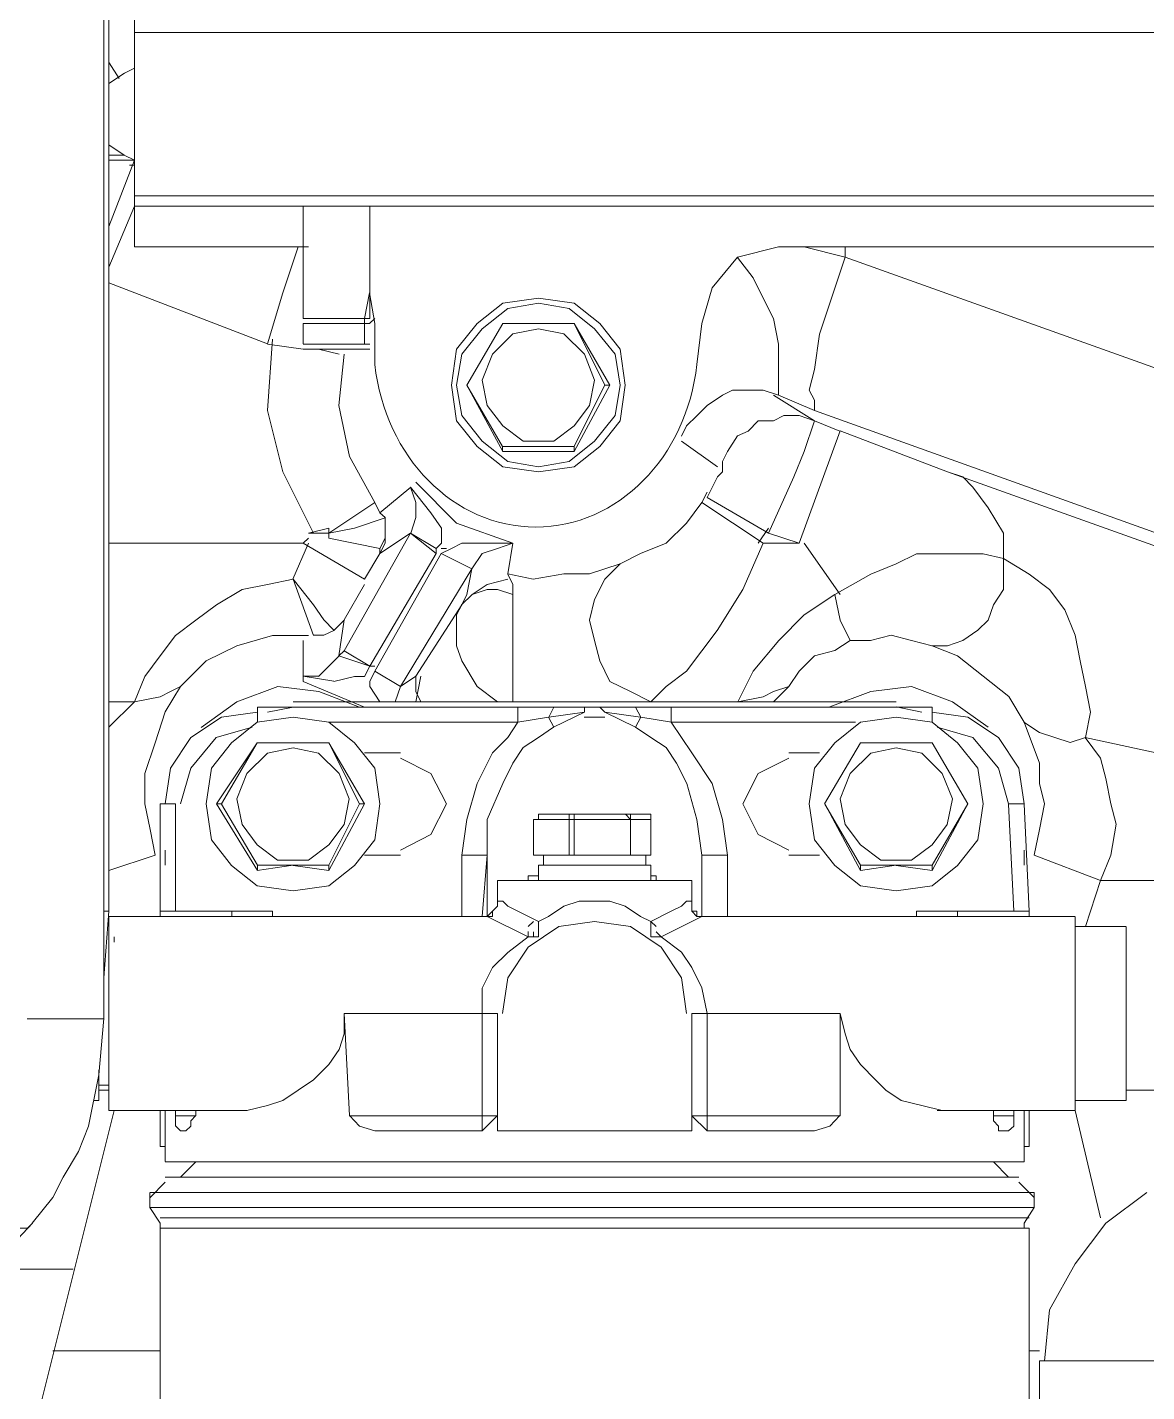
# Model space of a CAD drawing. Header units: inches. Extents: x 11 to 128, y 20 to 108.
# Drawn here: x 30.9794 to 31.1358, y 82.7051 to 82.8958 of the extents above; entities that cross this region are included whole.
import ezdxf

# ---------------------------------------------------------------- set-up
doc = ezdxf.new("R2010")
doc.units = ezdxf.units.IN
doc.header["$MEASUREMENT"] = 0
doc.layers.add('1', color=255, linetype='Continuous')
doc.layers.add('Dim', color=6, linetype='Continuous', lineweight=13)

# ---------------------------------------------------------------- blocks, each defined once
blk = doc.blocks.new('5')
at = {"layer": '1', "lineweight": 9}
for p, q in [((226.02927, -21.71742), (226.02927, -21.68881)), ((226.02545, -21.83996), (226.02545, -21.70914)), ((226.02608, -21.82661), (226.02608, -21.70915)), ((226.02927, -21.71741), (226.25917, -21.71741)), ((226.02927, -21.74406), (226.02927, -21.71742)), ((226.02608, -21.72373), (226.028, -21.72247)), ((226.02736, -21.72311), (226.02609, -21.7212)), ((226.028, -21.72247), (226.02927, -21.72183)), ((226.02607, -21.73136), (226.02799, -21.73265)), ((226.02799, -21.73265), (226.02607, -21.73265)), ((226.02799, -21.73265), (226.02926, -21.73326)), ((226.02608, -21.74154), (226.02927, -21.73326)), ((226.02608, -21.73326), (226.02927, -21.73326)), ((226.02862, -21.7339), (226.02927, -21.7339)), ((226.02927, -21.7339), (226.02927, -21.73327)), ((226.25916, -21.73772), (226.02926, -21.73772)), ((226.02608, -21.74659), (226.02927, -21.739)), ((226.25916, -21.73901), (226.02926, -21.73901)), ((226.05022, -21.75295), (226.05022, -21.739)), ((226.05022, -21.739), (226.05022, -21.75295)), ((226.05848, -21.75295), (226.05848, -21.739)), ((226.05848, -21.739), (226.05848, -21.75295)), ((226.04959, -21.74406), (226.02927, -21.74406)), ((226.04767, -21.74977), (226.04959, -21.74406)), ((226.05086, -21.74406), (226.04959, -21.74406)), ((226.10419, -21.74535), (226.10928, -21.74406)), ((226.16645, -21.74406), (226.10927, -21.74406)), ((226.11246, -21.74406), (226.11754, -21.74535)), ((226.11754, -21.74406), (226.11754, -21.74535)), ((226.10102, -21.74914), (226.10419, -21.74535)), ((226.10611, -21.74789), (226.10419, -21.74536)), ((226.11754, -21.74535), (226.11437, -21.75488)), ((226.11754, -21.74535), (226.17088, -21.76438)), ((226.10738, -21.75042), (226.10611, -21.74789)), ((226.02608, -21.74853), (226.04576, -21.75612)), ((226.04576, -21.75612), (226.04767, -21.74977)), ((226.05783, -21.75295), (226.05847, -21.74978)), ((226.05847, -21.74978), (226.05912, -21.75359)), ((226.09973, -21.75359), (226.10102, -21.74914)), ((226.075, -21.75106), (226.07181, -21.75359)), ((226.07944, -21.75042), (226.075, -21.75106)), ((226.07944, -21.75106), (226.07562, -21.75169)), ((226.08388, -21.75106), (226.07944, -21.75042)), ((226.08325, -21.75169), (226.07944, -21.75106)), ((226.08706, -21.75359), (226.08388, -21.75106)), ((226.10863, -21.75295), (226.10738, -21.75042)), ((226.05022, -21.75295), (226.05848, -21.75295)), ((226.05022, -21.75295), (226.05022, -21.75295)), ((226.05783, -21.75613), (226.05783, -21.75295)), ((226.05912, -21.75295), (226.05847, -21.75359)), ((226.05848, -21.75295), (226.05848, -21.75295)), ((226.07562, -21.75169), (226.07245, -21.75422)), ((226.08642, -21.75422), (226.08325, -21.75169)), ((226.10928, -21.75613), (226.10863, -21.75295)), ((226.05022, -21.75359), (226.05022, -21.75612)), ((226.05848, -21.75359), (226.05023, -21.75359)), ((226.05912, -21.75359), (226.05912, -21.75867)), ((226.07181, -21.75359), (226.06928, -21.75677)), ((226.07245, -21.75422), (226.06991, -21.7574)), ((226.07054, -21.76122), (226.075, -21.75359)), ((226.07054, -21.76122), (226.075, -21.75359)), ((226.07627, -21.75486), (226.07372, -21.75739)), ((226.07499, -21.75359), (226.08387, -21.75359)), ((226.07499, -21.75359), (226.07499, -21.75359)), ((226.075, -21.75359), (226.07944, -21.75359)), ((226.07944, -21.75423), (226.07627, -21.75486)), ((226.07944, -21.75359), (226.08388, -21.75359)), ((226.08261, -21.75486), (226.07944, -21.75423)), ((226.08515, -21.75739), (226.08261, -21.75486)), ((226.08387, -21.75359), (226.08769, -21.76122)), ((226.08387, -21.75359), (226.08387, -21.75359)), ((226.08388, -21.75359), (226.08832, -21.76122)), ((226.08896, -21.7574), (226.08642, -21.75422)), ((226.08959, -21.75677), (226.08706, -21.75359)), ((226.09913, -21.75867), (226.09973, -21.75359)), ((226.11437, -21.75488), (226.11372, -21.7593)), ((226.04641, -21.75551), (226.04576, -21.76438)), ((226.04577, -21.75613), (226.05023, -21.75678)), ((226.05022, -21.75613), (226.05848, -21.75613)), ((226.10928, -21.75931), (226.10928, -21.75613)), ((226.05022, -21.75677), (226.05022, -21.75677)), ((226.05022, -21.75677), (226.05022, -21.75677)), ((226.05022, -21.75677), (226.05022, -21.75677)), ((226.05023, -21.75677), (226.05848, -21.75677)), ((226.05848, -21.75677), (226.05023, -21.75677)), ((226.05213, -21.75677), (226.05467, -21.7574)), ((226.0553, -21.7574), (226.05466, -21.76377)), ((226.05467, -21.7574), (226.05467, -21.7574)), ((226.05848, -21.75677), (226.05848, -21.75677)), ((226.05848, -21.75677), (226.05848, -21.75677)), ((226.05848, -21.75677), (226.05848, -21.75677)), ((226.06928, -21.75677), (226.06864, -21.76122)), ((226.06991, -21.7574), (226.06928, -21.76122)), ((226.07372, -21.75739), (226.07245, -21.7606)), ((226.08642, -21.7606), (226.08515, -21.75739)), ((226.08959, -21.76122), (226.08896, -21.7574)), ((226.09023, -21.76122), (226.08959, -21.75677)), ((226.10928, -21.76247), (226.10928, -21.75931)), ((226.11372, -21.7593), (226.11308, -21.76185)), ((226.06864, -21.76122), (226.06928, -21.76566)), ((226.06928, -21.76122), (226.06991, -21.76501)), ((226.07499, -21.76884), (226.07053, -21.76123)), ((226.07054, -21.76122), (226.07054, -21.76122)), ((226.075, -21.76946), (226.07054, -21.76122)), ((226.07245, -21.7606), (226.07308, -21.76376)), ((226.08769, -21.76122), (226.08387, -21.76883)), ((226.08832, -21.76122), (226.08388, -21.76947)), ((226.08579, -21.76376), (226.08642, -21.7606)), ((226.08832, -21.76122), (226.08768, -21.76122)), ((226.08896, -21.76501), (226.08959, -21.76122)), ((226.08959, -21.76566), (226.09023, -21.76122)), ((226.10231, -21.76247), (226.1004, -21.76376)), ((226.10357, -21.76186), (226.10231, -21.76247)), ((226.10548, -21.76186), (226.10357, -21.76186)), ((226.10738, -21.76186), (226.10548, -21.76186)), ((226.10928, -21.76247), (226.10738, -21.76186)), ((226.10865, -21.76247), (226.11373, -21.76566)), ((226.11374, -21.76439), (226.10928, -21.76247)), ((226.11308, -21.76185), (226.11372, -21.76312)), ((226.11372, -21.76312), (226.11372, -21.76438)), ((226.04576, -21.76438), (226.04768, -21.77201)), ((226.05466, -21.76377), (226.05595, -21.77011)), ((226.06991, -21.76501), (226.07245, -21.76818)), ((226.07308, -21.76376), (226.075, -21.76629)), ((226.08388, -21.76629), (226.08579, -21.76376)), ((226.08642, -21.76818), (226.08896, -21.76501)), ((226.09913, -21.76503), (226.09785, -21.76629)), ((226.1004, -21.76376), (226.09913, -21.76503)), ((226.10992, -21.76502), (226.10865, -21.76566)), ((226.11182, -21.76502), (226.10992, -21.76502)), ((226.11373, -21.76566), (226.11182, -21.76502)), ((226.11373, -21.76439), (226.20393, -21.79677)), ((226.06928, -21.76566), (226.07181, -21.76885)), ((226.075, -21.76629), (226.07754, -21.76819)), ((226.08135, -21.76819), (226.08388, -21.76629)), ((226.08706, -21.76885), (226.08959, -21.76566)), ((226.09785, -21.76629), (226.09723, -21.76756)), ((226.10675, -21.76566), (226.10548, -21.76694)), ((226.10865, -21.76566), (226.10675, -21.76566)), ((226.11245, -21.76946), (226.11374, -21.76565)), ((226.11373, -21.76566), (226.1169, -21.76694)), ((226.07245, -21.76818), (226.07562, -21.77073)), ((226.07754, -21.76819), (226.08135, -21.76819)), ((226.08325, -21.77073), (226.08642, -21.76818)), ((226.09722, -21.76756), (226.09722, -21.76756)), ((226.10167, -21.77138), (226.09723, -21.7682)), ((226.10419, -21.76755), (226.10293, -21.76947)), ((226.10548, -21.76694), (226.10419, -21.76755)), ((226.11183, -21.78088), (226.11691, -21.76692)), ((226.11691, -21.76693), (226.13025, -21.77201)), ((226.05595, -21.77011), (226.05912, -21.77582)), ((226.07181, -21.76885), (226.075, -21.77138)), ((226.07499, -21.76946), (226.07499, -21.76883)), ((226.08387, -21.76884), (226.07499, -21.76884)), ((226.07944, -21.76946), (226.075, -21.76946)), ((226.08388, -21.76947), (226.07944, -21.76947)), ((226.08387, -21.76946), (226.08387, -21.76883)), ((226.08388, -21.77138), (226.08706, -21.76885)), ((226.10293, -21.76947), (226.10231, -21.77074)), ((226.11118, -21.77262), (226.11245, -21.76946)), ((226.075, -21.77138), (226.07944, -21.77201)), ((226.07562, -21.77073), (226.07944, -21.77138)), ((226.07944, -21.77138), (226.08325, -21.77073)), ((226.07944, -21.77201), (226.08388, -21.77138)), ((226.10232, -21.77202), (226.10232, -21.77073)), ((226.04768, -21.77201), (226.05149, -21.77962)), ((226.06419, -21.77329), (226.06928, -21.77837)), ((226.1004, -21.77518), (226.10167, -21.77263)), ((226.10167, -21.77263), (226.10232, -21.77202)), ((226.10801, -21.77962), (226.11118, -21.77262)), ((226.13025, -21.772), (226.13215, -21.77263)), ((226.13025, -21.77201), (226.16579, -21.7847)), ((226.13215, -21.77263), (226.13342, -21.77392)), ((226.05974, -21.77709), (226.06357, -21.77393)), ((226.06609, -21.77709), (226.06356, -21.77393)), ((226.06356, -21.77393), (226.06419, -21.77582)), ((226.09974, -21.77582), (226.1004, -21.77454)), ((226.1004, -21.77518), (226.10801, -21.77962)), ((226.13342, -21.77392), (226.13532, -21.77647)), ((226.0534, -21.77962), (226.05913, -21.77583)), ((226.05912, -21.77582), (226.05975, -21.77709)), ((226.06419, -21.77582), (226.06419, -21.7777)), ((226.09785, -21.77837), (226.09975, -21.77582)), ((226.09973, -21.77582), (226.10738, -21.78088)), ((226.13532, -21.77647), (226.13723, -21.77963)), ((226.06039, -21.77771), (226.05657, -21.779)), ((226.06039, -21.7777), (226.05974, -21.77709)), ((226.06039, -21.77899), (226.06039, -21.7777)), ((226.06419, -21.7777), (226.06357, -21.77962)), ((226.06738, -21.77899), (226.06609, -21.77709)), ((226.06928, -21.77837), (226.07626, -21.78088)), ((226.09531, -21.78088), (226.09785, -21.77837)), ((226.05086, -21.78026), (226.05022, -21.78087)), ((226.05086, -21.77962), (226.0534, -21.77899)), ((226.0534, -21.77962), (226.05086, -21.77962)), ((226.0534, -21.78026), (226.0534, -21.779)), ((226.05974, -21.78153), (226.0534, -21.78027)), ((226.05657, -21.779), (226.05341, -21.77963)), ((226.06356, -21.77962), (226.05531, -21.79423)), ((226.06356, -21.77962), (226.05973, -21.78217)), ((226.05974, -21.78154), (226.06039, -21.78025)), ((226.06039, -21.78025), (226.06039, -21.77899)), ((226.06039, -21.779), (226.06039, -21.78088)), ((226.06673, -21.78217), (226.06356, -21.77962)), ((226.06356, -21.77962), (226.06673, -21.78154)), ((226.06738, -21.78088), (226.06738, -21.77899)), ((226.10674, -21.78088), (226.10801, -21.779)), ((226.10801, -21.77962), (226.11183, -21.78089)), ((226.13723, -21.77963), (226.13723, -21.78279)), ((226.02608, -21.78088), (226.05022, -21.78088)), ((226.05086, -21.78088), (226.04894, -21.78535)), ((226.05022, -21.78088), (226.05783, -21.78535)), ((226.05974, -21.78217), (226.05782, -21.78535)), ((226.05848, -21.79614), (226.06674, -21.78217)), ((226.06737, -21.78217), (226.05912, -21.79677)), ((226.06039, -21.78088), (226.05974, -21.78217)), ((226.05974, -21.78217), (226.05974, -21.78153)), ((226.06673, -21.78154), (226.06738, -21.78088)), ((226.06673, -21.78217), (226.06673, -21.78153)), ((226.06864, -21.78153), (226.06737, -21.78217)), ((226.06737, -21.78154), (226.068, -21.78154)), ((226.07118, -21.78408), (226.06737, -21.78217)), ((226.06737, -21.78217), (226.06737, -21.78217)), ((226.06737, -21.78217), (226.07118, -21.78408)), ((226.06991, -21.78088), (226.06864, -21.78153)), ((226.07245, -21.78088), (226.06991, -21.78088)), ((226.07246, -21.78216), (226.07118, -21.78408)), ((226.07626, -21.78088), (226.07244, -21.78088)), ((226.07435, -21.78153), (226.07246, -21.78216)), ((226.07436, -21.78154), (226.07626, -21.78088)), ((226.07626, -21.78088), (226.07563, -21.7847)), ((226.0896, -21.78343), (226.09214, -21.78217)), ((226.09214, -21.78217), (226.09531, -21.78088)), ((226.10738, -21.78087), (226.10483, -21.78663)), ((226.10738, -21.78088), (226.11182, -21.78088)), ((226.11246, -21.78088), (226.11691, -21.78725)), ((226.0858, -21.7847), (226.0896, -21.78343)), ((226.08768, -21.78536), (226.08959, -21.78344)), ((226.12073, -21.78471), (226.1239, -21.78344)), ((226.1239, -21.78344), (226.12642, -21.78218)), ((226.12642, -21.78218), (226.12897, -21.78218)), ((226.12897, -21.78218), (226.13215, -21.78218)), ((226.13215, -21.78218), (226.1347, -21.78218)), ((226.1347, -21.78218), (226.13724, -21.78279)), ((226.13723, -21.78279), (226.13723, -21.78469)), ((226.13724, -21.78279), (226.14041, -21.78471)), ((226.04895, -21.78536), (226.04577, -21.78599)), ((226.05149, -21.79233), (226.04895, -21.78535)), ((226.05149, -21.78854), (226.04895, -21.78535)), ((226.07118, -21.78408), (226.0623, -21.79869)), ((226.07118, -21.78408), (226.07053, -21.78724)), ((226.07563, -21.78536), (226.07309, -21.78599)), ((226.07563, -21.7847), (226.0788, -21.78535)), ((226.07626, -21.78599), (226.07563, -21.78471)), ((226.0788, -21.78535), (226.08259, -21.7847)), ((226.08259, -21.7847), (226.0858, -21.7847)), ((226.08642, -21.78789), (226.08768, -21.78536)), ((226.11627, -21.78724), (226.12073, -21.78471)), ((226.13723, -21.78469), (226.13723, -21.78663)), ((226.14041, -21.78471), (226.14293, -21.78662)), ((226.04261, -21.78662), (226.03943, -21.78852)), ((226.04577, -21.78599), (226.04261, -21.78662)), ((226.05783, -21.78599), (226.05531, -21.79041)), ((226.07119, -21.78724), (226.0699, -21.78853)), ((226.07053, -21.78724), (226.06991, -21.78853)), ((226.07309, -21.78599), (226.07119, -21.78723)), ((226.07309, -21.78663), (226.07119, -21.78724)), ((226.07436, -21.78663), (226.07309, -21.78663)), ((226.07626, -21.78724), (226.07436, -21.78663)), ((226.07626, -21.78724), (226.07626, -21.78599)), ((226.07626, -21.79424), (226.07626, -21.78724)), ((226.10483, -21.78663), (226.10166, -21.79171)), ((226.11246, -21.78979), (226.11627, -21.78724)), ((226.11627, -21.78724), (226.11691, -21.79042)), ((226.13723, -21.78663), (226.13596, -21.78853)), ((226.14293, -21.78662), (226.14485, -21.78915)), ((226.03943, -21.78852), (226.03688, -21.79042)), ((226.05277, -21.79041), (226.05149, -21.78854)), ((226.06991, -21.78853), (226.06419, -21.7974)), ((226.06991, -21.78853), (226.06928, -21.78979)), ((226.0858, -21.79042), (226.08642, -21.78789)), ((226.13596, -21.78853), (226.13532, -21.79043)), ((226.03688, -21.79042), (226.03436, -21.79233)), ((226.05404, -21.7917), (226.05277, -21.79041)), ((226.0553, -21.79042), (226.05403, -21.79171)), ((226.05466, -21.79486), (226.0553, -21.79041)), ((226.06928, -21.78979), (226.06928, -21.79169)), ((226.08642, -21.79297), (226.0858, -21.79042)), ((226.10929, -21.79297), (226.11246, -21.78979)), ((226.11691, -21.79042), (226.11819, -21.79297)), ((226.13532, -21.79043), (226.13405, -21.79169)), ((226.14485, -21.78915), (226.14612, -21.79232)), ((226.03436, -21.79233), (226.03244, -21.79486)), ((226.0464, -21.79233), (226.04196, -21.79361)), ((226.05086, -21.79233), (226.0464, -21.79233)), ((226.05022, -21.79233), (226.05087, -21.79233)), ((226.05276, -21.79232), (226.05149, -21.79232)), ((226.05403, -21.79171), (226.05276, -21.79232)), ((226.06928, -21.79169), (226.06928, -21.79361)), ((226.10166, -21.79171), (226.09785, -21.79677)), ((226.12326, -21.79232), (226.12071, -21.79298)), ((226.12578, -21.79298), (226.12326, -21.79232)), ((226.13405, -21.79169), (226.13215, -21.79298)), ((226.14612, -21.79232), (226.14675, -21.7955)), ((226.04196, -21.79361), (226.03816, -21.79549)), ((226.05022, -21.79297), (226.05022, -21.79805)), ((226.06928, -21.79361), (226.06991, -21.79551)), ((226.08705, -21.7955), (226.08642, -21.79297)), ((226.1061, -21.79677), (226.10929, -21.79297)), ((226.11817, -21.79298), (226.11627, -21.79422)), ((226.12071, -21.79298), (226.11817, -21.79298)), ((226.12834, -21.79361), (226.12578, -21.79298)), ((226.13025, -21.79361), (226.12833, -21.79361)), ((226.13151, -21.79488), (226.12834, -21.79361)), ((226.13215, -21.79298), (226.13025, -21.79361)), ((226.03244, -21.79486), (226.03053, -21.79742)), ((226.03816, -21.79549), (226.03689, -21.79677)), ((226.05467, -21.79487), (226.05339, -21.79615)), ((226.0553, -21.79423), (226.05466, -21.79486)), ((226.05848, -21.79615), (226.05466, -21.79486)), ((226.05531, -21.79423), (226.05848, -21.79614)), ((226.06991, -21.79551), (226.07182, -21.79869)), ((226.07626, -21.79742), (226.07626, -21.79424)), ((226.08832, -21.79805), (226.08705, -21.7955)), ((226.11373, -21.79488), (226.11183, -21.79677)), ((226.11627, -21.79422), (226.11373, -21.79488)), ((226.13468, -21.7974), (226.13151, -21.79488)), ((226.14675, -21.7955), (226.14739, -21.79868)), ((226.03053, -21.79742), (226.02927, -21.80058)), ((226.03689, -21.79677), (226.03498, -21.79869)), ((226.05213, -21.79741), (226.05021, -21.79741)), ((226.05021, -21.79741), (226.05404, -21.79804)), ((226.05339, -21.79615), (226.05212, -21.79742)), ((226.05404, -21.79805), (226.05658, -21.79742)), ((226.05658, -21.79742), (226.05783, -21.79742)), ((226.05783, -21.79742), (226.05848, -21.79615)), ((226.05912, -21.79614), (226.05847, -21.79614)), ((226.05848, -21.79677), (226.05848, -21.79677)), ((226.05848, -21.79677), (226.05848, -21.79677)), ((226.05913, -21.79677), (226.05848, -21.79805)), ((226.0623, -21.79869), (226.05913, -21.79677)), ((226.0623, -21.79869), (226.05913, -21.79677)), ((226.06419, -21.7974), (226.0623, -21.79869)), ((226.06482, -21.79741), (226.0642, -21.80057)), ((226.0642, -21.79932), (226.0642, -21.79742)), ((226.07626, -21.80058), (226.07626, -21.79742)), ((226.09785, -21.79677), (226.09531, -21.79868)), ((226.1042, -21.80058), (226.1061, -21.79677)), ((226.11183, -21.79677), (226.11056, -21.79869)), ((226.13787, -21.79993), (226.13468, -21.7974)), ((226.03498, -21.79869), (226.03308, -21.80185)), ((226.03498, -21.79868), (226.03371, -21.79932)), ((226.04705, -21.79868), (226.04196, -21.80058)), ((226.05214, -21.79931), (226.04705, -21.79868)), ((226.05783, -21.80123), (226.05022, -21.79805)), ((226.05848, -21.79805), (226.05848, -21.79869)), ((226.05848, -21.79869), (226.05973, -21.80058)), ((226.06164, -21.80058), (226.0623, -21.79868)), ((226.07182, -21.79869), (226.07437, -21.80059)), ((226.09087, -21.79932), (226.08832, -21.79805)), ((226.09531, -21.79868), (226.09341, -21.80058)), ((226.11055, -21.79868), (226.10864, -21.79932)), ((226.11056, -21.79869), (226.10865, -21.80059)), ((226.12579, -21.79869), (226.12072, -21.79932)), ((226.13088, -21.80059), (226.12579, -21.79869)), ((226.14739, -21.79868), (226.14802, -21.80187)), ((226.02927, -21.80058), (226.02608, -21.80058)), ((226.02927, -21.80058), (226.02608, -21.80374)), ((226.03244, -21.79995), (226.02927, -21.80058)), ((226.03371, -21.79932), (226.03244, -21.79995)), ((226.04196, -21.80058), (226.03752, -21.80376)), ((226.1239, -21.80058), (226.04896, -21.80058)), ((226.0572, -21.80123), (226.05214, -21.79931)), ((226.06482, -21.80058), (226.0642, -21.79932)), ((226.09341, -21.80058), (226.09087, -21.79932)), ((226.0915, -21.80058), (226.09277, -21.80058)), ((226.1042, -21.80058), (226.09342, -21.80058)), ((226.10738, -21.79995), (226.1042, -21.80058)), ((226.1042, -21.80058), (226.1042, -21.80058)), ((226.10864, -21.79932), (226.10738, -21.79995)), ((226.12072, -21.79932), (226.11564, -21.80122)), ((226.13532, -21.80375), (226.13088, -21.80059)), ((226.13977, -21.80312), (226.13787, -21.79993)), ((226.03308, -21.80185), (226.03181, -21.80567)), ((226.04006, -21.80249), (226.03626, -21.80502)), ((226.04452, -21.80186), (226.04006, -21.80249)), ((226.04451, -21.80312), (226.04895, -21.80249)), ((226.04895, -21.80249), (226.04451, -21.80312)), ((226.04452, -21.80313), (226.04452, -21.80123)), ((226.04452, -21.80123), (226.12834, -21.80123)), ((226.04895, -21.80123), (226.04577, -21.80186)), ((226.04895, -21.80249), (226.05339, -21.80312)), ((226.05339, -21.80312), (226.04895, -21.80249)), ((226.0769, -21.80123), (226.0769, -21.80313)), ((226.08071, -21.80249), (226.0769, -21.80312)), ((226.08071, -21.80249), (226.08134, -21.80375)), ((226.08134, -21.80123), (226.08072, -21.80249)), ((226.08072, -21.80249), (226.08516, -21.80186)), ((226.08515, -21.80186), (226.08133, -21.80375)), ((226.08769, -21.80249), (226.08514, -21.80249)), ((226.08515, -21.80122), (226.08515, -21.80186)), ((226.08706, -21.80123), (226.08768, -21.80186)), ((226.08768, -21.80186), (226.09214, -21.80249)), ((226.08769, -21.80186), (226.0915, -21.80375)), ((226.0915, -21.80123), (226.09215, -21.80249)), ((226.0915, -21.80375), (226.09215, -21.80249)), ((226.09215, -21.80249), (226.09596, -21.80313)), ((226.09595, -21.80312), (226.09595, -21.80123)), ((226.11944, -21.80312), (226.1239, -21.80249)), ((226.1239, -21.80249), (226.11944, -21.80312)), ((226.12707, -21.80186), (226.1239, -21.80122)), ((226.1239, -21.80249), (226.12834, -21.80312)), ((226.12834, -21.80312), (226.1239, -21.80249)), ((226.13279, -21.80249), (226.12833, -21.80186)), ((226.12834, -21.80312), (226.12834, -21.80123)), ((226.1366, -21.80502), (226.13279, -21.80249)), ((226.14802, -21.80187), (226.14739, -21.80503)), ((226.04386, -21.80375), (226.03942, -21.80504)), ((226.04132, -21.80567), (226.04451, -21.80312)), ((226.04451, -21.80312), (226.04132, -21.80567)), ((226.05339, -21.80312), (226.05658, -21.80567)), ((226.05658, -21.80567), (226.05339, -21.80312)), ((226.0769, -21.80312), (226.05341, -21.80312)), ((226.07564, -21.80504), (226.07689, -21.80312)), ((226.08133, -21.80375), (226.07944, -21.80502)), ((226.0915, -21.80375), (226.09342, -21.80502)), ((226.11882, -21.80312), (226.09595, -21.80312)), ((226.09723, -21.80502), (226.09595, -21.80312)), ((226.11627, -21.80567), (226.11944, -21.80312)), ((226.11944, -21.80312), (226.11627, -21.80567)), ((226.12834, -21.80312), (226.13151, -21.80567)), ((226.13151, -21.80567), (226.12834, -21.80312)), ((226.13342, -21.80502), (226.12898, -21.80375)), ((226.14168, -21.80439), (226.13976, -21.80313)), ((226.14168, -21.80822), (226.13977, -21.80312)), ((226.03181, -21.80567), (226.03052, -21.80949)), ((226.03626, -21.80502), (226.03372, -21.80883)), ((226.03942, -21.80504), (226.03625, -21.80883)), ((226.0388, -21.80883), (226.04132, -21.80567)), ((226.04132, -21.80567), (226.0388, -21.80883)), ((226.04451, -21.80567), (226.03943, -21.81328)), ((226.04006, -21.81328), (226.04451, -21.80567)), ((226.04895, -21.80567), (226.04451, -21.80567)), ((226.04452, -21.80567), (226.0534, -21.80567)), ((226.04452, -21.80567), (226.04452, -21.80567)), ((226.04895, -21.80567), (226.05339, -21.80567)), ((226.05339, -21.80567), (226.05783, -21.81328)), ((226.0534, -21.80567), (226.05721, -21.81328)), ((226.0534, -21.80567), (226.0534, -21.80567)), ((226.05658, -21.80567), (226.05912, -21.80883)), ((226.05912, -21.80883), (226.05658, -21.80567)), ((226.07372, -21.80693), (226.07564, -21.80504)), ((226.07944, -21.80502), (226.07754, -21.80628)), ((226.09342, -21.80502), (226.09531, -21.80628)), ((226.0985, -21.80694), (226.09723, -21.80502)), ((226.11373, -21.80883), (226.11627, -21.80567)), ((226.11627, -21.80567), (226.11373, -21.80883)), ((226.11944, -21.80567), (226.115, -21.81328)), ((226.115, -21.81328), (226.11944, -21.80567)), ((226.1239, -21.80567), (226.11944, -21.80567)), ((226.11945, -21.80567), (226.12833, -21.80567)), ((226.11945, -21.80567), (226.11945, -21.80567)), ((226.1239, -21.80567), (226.12834, -21.80567)), ((226.12834, -21.80567), (226.13278, -21.81328)), ((226.12834, -21.80567), (226.13278, -21.81328)), ((226.12834, -21.80567), (226.12834, -21.80567)), ((226.13151, -21.80567), (226.13405, -21.80883)), ((226.13405, -21.80883), (226.13151, -21.80567)), ((226.13659, -21.80883), (226.13342, -21.80502)), ((226.13913, -21.80883), (226.1366, -21.80502)), ((226.14358, -21.80503), (226.14168, -21.80439)), ((226.14549, -21.80566), (226.14358, -21.80503)), ((226.14739, -21.80503), (226.14549, -21.80566)), ((226.14928, -21.80757), (226.14738, -21.80502)), ((226.19185, -21.81456), (226.14738, -21.80503)), ((226.04577, -21.80695), (226.04322, -21.8095)), ((226.04895, -21.80629), (226.04577, -21.80695)), ((226.05212, -21.80695), (226.04895, -21.80629)), ((226.05467, -21.8095), (226.05212, -21.80695)), ((226.0623, -21.80694), (226.05784, -21.80694)), ((226.06609, -21.80949), (226.0623, -21.80757)), ((226.07182, -21.81075), (226.07372, -21.80693)), ((226.07754, -21.80628), (226.07627, -21.8082)), ((226.09531, -21.80628), (226.09659, -21.8082)), ((226.10102, -21.81073), (226.0985, -21.80694)), ((226.11056, -21.80757), (226.10674, -21.80949)), ((226.11436, -21.80694), (226.11055, -21.80694)), ((226.12073, -21.80695), (226.11817, -21.8095)), ((226.1239, -21.80629), (226.12073, -21.80695)), ((226.12707, -21.80695), (226.1239, -21.80629)), ((226.12961, -21.8095), (226.12707, -21.80695)), ((226.14993, -21.8101), (226.14928, -21.80757)), ((226.03372, -21.80883), (226.03307, -21.81328)), ((226.03625, -21.80883), (226.03498, -21.81328)), ((226.03816, -21.81328), (226.0388, -21.80883)), ((226.0388, -21.80883), (226.03816, -21.81328)), ((226.05912, -21.80883), (226.05973, -21.81328)), ((226.05973, -21.81328), (226.05912, -21.80883)), ((226.07627, -21.8082), (226.075, -21.81073)), ((226.09659, -21.8082), (226.09786, -21.81073)), ((226.11308, -21.81328), (226.11373, -21.80883)), ((226.11373, -21.80883), (226.11308, -21.81328)), ((226.13405, -21.80883), (226.13468, -21.81328)), ((226.13468, -21.81328), (226.13405, -21.80883)), ((226.13786, -21.81328), (226.13659, -21.80883)), ((226.13977, -21.81328), (226.13913, -21.80883)), ((226.14168, -21.81075), (226.14168, -21.80822)), ((226.03052, -21.80949), (226.03052, -21.81328)), ((226.04322, -21.8095), (226.04197, -21.81266)), ((226.05594, -21.81266), (226.05467, -21.8095)), ((226.06801, -21.81328), (226.06609, -21.80949)), ((226.07053, -21.8152), (226.07182, -21.81075)), ((226.075, -21.81073), (226.07308, -21.8152)), ((226.09786, -21.81073), (226.09913, -21.8152)), ((226.10231, -21.8152), (226.10102, -21.81073)), ((226.10674, -21.80949), (226.10483, -21.81328)), ((226.11817, -21.8095), (226.11692, -21.81266)), ((226.13087, -21.81266), (226.12961, -21.8095)), ((226.14231, -21.81328), (226.14168, -21.81075)), ((226.15057, -21.81328), (226.14993, -21.8101)), ((226.04197, -21.81266), (226.04261, -21.81582)), ((226.05531, -21.81582), (226.05594, -21.81266)), ((226.11692, -21.81266), (226.11754, -21.81582)), ((226.13024, -21.81582), (226.13087, -21.81266)), ((226.03052, -21.81328), (226.03118, -21.81646)), ((226.03435, -21.81328), (226.03243, -21.81328)), ((226.03243, -21.81328), (226.03243, -21.82661)), ((226.03435, -21.82661), (226.03435, -21.81328)), ((226.0388, -21.81775), (226.03816, -21.81328)), ((226.03816, -21.81328), (226.0388, -21.81775)), ((226.04452, -21.82154), (226.03943, -21.81327)), ((226.03943, -21.81328), (226.04005, -21.81328)), ((226.04452, -21.8209), (226.04006, -21.81329)), ((226.0572, -21.81328), (226.05339, -21.82089)), ((226.05783, -21.81328), (226.05339, -21.82154)), ((226.05783, -21.81328), (226.05721, -21.81328)), ((226.05973, -21.81328), (226.05912, -21.81775)), ((226.05912, -21.81775), (226.05973, -21.81328)), ((226.06609, -21.81708), (226.06801, -21.81328)), ((226.10483, -21.81328), (226.10674, -21.81708)), ((226.11373, -21.81775), (226.11308, -21.81328)), ((226.11308, -21.81328), (226.11373, -21.81775)), ((226.115, -21.81328), (226.115, -21.81328)), ((226.11945, -21.82154), (226.11501, -21.81327)), ((226.11945, -21.8209), (226.11501, -21.81329)), ((226.13278, -21.81328), (226.12834, -21.82089)), ((226.13278, -21.81328), (226.12834, -21.82154)), ((226.13278, -21.81328), (226.13278, -21.81328)), ((226.13468, -21.81328), (226.13405, -21.81775)), ((226.13405, -21.81775), (226.13468, -21.81328)), ((226.13785, -21.81328), (226.13977, -21.81328)), ((226.1385, -21.82661), (226.13786, -21.81329)), ((226.14041, -21.82661), (226.13977, -21.81329)), ((226.14168, -21.81646), (226.14231, -21.81328)), ((226.1512, -21.81581), (226.15057, -21.81328)), ((226.04261, -21.81582), (226.04451, -21.81837)), ((226.05339, -21.81837), (226.05531, -21.81582)), ((226.06991, -21.81964), (226.07053, -21.8152)), ((226.07308, -21.8152), (226.07308, -21.81965)), ((226.09341, -21.8152), (226.07881, -21.8152)), ((226.07881, -21.8152), (226.07881, -21.81964)), ((226.07881, -21.81964), (226.07881, -21.8152)), ((226.07944, -21.81519), (226.07944, -21.81456)), ((226.07944, -21.81456), (226.0934, -21.81456)), ((226.07944, -21.81456), (226.07944, -21.81456)), ((226.07944, -21.8152), (226.07944, -21.8152)), ((226.08325, -21.8152), (226.08325, -21.81456)), ((226.08325, -21.81964), (226.08325, -21.8152)), ((226.08387, -21.81456), (226.08387, -21.81519)), ((226.08387, -21.8152), (226.08387, -21.81964)), ((226.09023, -21.81456), (226.09086, -21.81456)), ((226.09086, -21.8152), (226.09024, -21.81456)), ((226.09086, -21.81456), (226.09086, -21.81519)), ((226.09086, -21.81964), (226.09086, -21.8152)), ((226.09086, -21.8152), (226.09086, -21.81964)), ((226.09341, -21.81456), (226.09341, -21.8152)), ((226.09341, -21.81456), (226.09341, -21.81519)), ((226.09341, -21.81964), (226.09341, -21.8152)), ((226.09341, -21.8152), (226.09341, -21.81964)), ((226.09913, -21.8152), (226.09974, -21.81965)), ((226.10292, -21.81965), (226.10231, -21.8152)), ((226.11754, -21.81582), (226.11944, -21.81837)), ((226.12834, -21.81837), (226.13024, -21.81582)), ((226.15121, -21.81581), (226.15056, -21.81965)), ((226.03118, -21.81646), (226.03181, -21.81965)), ((226.04132, -21.82091), (226.0388, -21.81775)), ((226.0388, -21.81775), (226.04132, -21.82091)), ((226.05912, -21.81775), (226.05658, -21.82091)), ((226.05658, -21.82091), (226.05912, -21.81775)), ((226.0623, -21.81902), (226.06609, -21.81708)), ((226.10674, -21.81708), (226.11056, -21.81902)), ((226.11627, -21.82091), (226.11373, -21.81775)), ((226.11373, -21.81775), (226.11627, -21.82091)), ((226.13405, -21.81775), (226.13151, -21.82091)), ((226.13151, -21.82091), (226.13405, -21.81775)), ((226.14104, -21.81964), (226.14168, -21.81646)), ((226.03307, -21.81902), (226.03307, -21.82089)), ((226.04451, -21.81837), (226.04704, -21.82027)), ((226.05087, -21.82027), (226.05339, -21.81837)), ((226.11944, -21.81837), (226.12198, -21.82027)), ((226.1258, -21.82027), (226.12834, -21.81837)), ((226.13977, -21.8209), (226.13977, -21.81902)), ((226.02608, -21.82154), (226.03181, -21.81964)), ((226.04451, -21.82344), (226.04132, -21.82091)), ((226.04132, -21.82091), (226.04451, -21.82344)), ((226.04895, -21.8209), (226.04451, -21.82153)), ((226.0534, -21.8209), (226.04452, -21.8209)), ((226.04452, -21.8209), (226.04452, -21.82154)), ((226.04704, -21.82027), (226.05087, -21.82027)), ((226.05339, -21.82154), (226.04895, -21.82091)), ((226.05658, -21.82091), (226.05339, -21.82344)), ((226.05339, -21.82344), (226.05658, -21.82091)), ((226.0534, -21.82154), (226.0534, -21.8209)), ((226.0623, -21.81964), (226.05784, -21.81964)), ((226.06991, -21.82726), (226.06991, -21.81965)), ((226.07308, -21.81965), (226.06991, -21.81965)), ((226.07308, -21.81964), (226.07246, -21.82725)), ((226.07308, -21.82726), (226.07308, -21.81965)), ((226.09341, -21.81964), (226.07881, -21.81964)), ((226.09341, -21.8209), (226.07944, -21.8209)), ((226.07944, -21.8209), (226.07944, -21.82282)), ((226.08007, -21.8209), (226.08007, -21.81963)), ((226.09277, -21.8209), (226.09277, -21.81963)), ((226.09341, -21.82282), (226.09341, -21.8209)), ((226.09974, -21.81964), (226.09974, -21.82725)), ((226.09974, -21.82726), (226.09974, -21.81965)), ((226.09975, -21.81965), (226.10292, -21.81965)), ((226.10293, -21.81964), (226.10293, -21.82725)), ((226.11436, -21.81964), (226.11055, -21.81964)), ((226.11944, -21.82344), (226.11627, -21.82091)), ((226.11627, -21.82091), (226.11944, -21.82344)), ((226.1239, -21.8209), (226.11944, -21.82153)), ((226.12834, -21.8209), (226.11945, -21.8209)), ((226.11945, -21.8209), (226.11945, -21.82154)), ((226.12198, -21.82027), (226.1258, -21.82027)), ((226.12834, -21.82154), (226.1239, -21.82091)), ((226.12834, -21.82154), (226.12834, -21.8209)), ((226.13151, -21.82091), (226.12834, -21.82344)), ((226.12834, -21.82344), (226.13151, -21.82091)), ((226.14929, -21.82281), (226.14103, -21.81965)), ((226.15056, -21.81965), (226.14929, -21.82281)), ((226.07436, -21.82597), (226.07436, -21.82281)), ((226.07436, -21.82281), (226.0985, -21.82281)), ((226.07944, -21.82219), (226.07816, -21.82219)), ((226.07817, -21.82219), (226.07817, -21.82282)), ((226.09405, -21.82219), (226.0934, -21.82219)), ((226.09405, -21.82282), (226.09405, -21.82219)), ((226.09849, -21.82281), (226.09849, -21.82597)), ((226.14739, -21.82851), (226.14929, -21.8228)), ((226.14929, -21.82281), (226.19757, -21.82281)), ((226.04895, -21.82407), (226.04451, -21.82344)), ((226.04451, -21.82344), (226.04895, -21.82407)), ((226.05339, -21.82344), (226.04895, -21.82407)), ((226.04895, -21.82407), (226.05339, -21.82344)), ((226.1239, -21.82407), (226.11944, -21.82344)), ((226.11944, -21.82344), (226.1239, -21.82407)), ((226.12834, -21.82344), (226.1239, -21.82407)), ((226.1239, -21.82407), (226.12834, -21.82344)), ((226.07372, -21.82662), (226.07436, -21.82598)), ((226.07436, -21.82598), (226.07372, -21.82662)), ((226.07436, -21.82535), (226.07436, -21.82598)), ((226.07436, -21.82535), (226.07436, -21.82535)), ((226.07436, -21.82598), (226.07436, -21.82598)), ((226.07437, -21.82598), (226.07437, -21.82535)), ((226.07437, -21.82535), (226.075, -21.82535)), ((226.075, -21.82535), (226.07562, -21.82598)), ((226.07562, -21.82598), (226.07689, -21.82661)), ((226.08071, -21.82727), (226.08261, -21.82598)), ((226.08261, -21.82598), (226.0845, -21.82535)), ((226.0845, -21.82535), (226.08642, -21.82535)), ((226.08642, -21.82535), (226.08832, -21.82535)), ((226.08832, -21.82535), (226.09023, -21.82598)), ((226.09023, -21.82598), (226.09213, -21.82727)), ((226.09722, -21.82598), (226.09595, -21.82662)), ((226.09785, -21.82535), (226.09722, -21.82598)), ((226.09849, -21.82535), (226.09785, -21.82535)), ((226.09849, -21.82598), (226.09849, -21.82535)), ((226.09849, -21.82535), (226.09849, -21.82535)), ((226.09849, -21.82598), (226.09849, -21.82535)), ((226.09849, -21.82661), (226.09849, -21.82597)), ((226.09849, -21.82661), (226.09849, -21.82598)), ((226.09849, -21.82598), (226.09849, -21.82598)), ((226.02545, -21.83489), (226.02608, -21.8266)), ((226.02545, -21.82661), (226.02608, -21.82661)), ((226.03244, -21.82726), (226.02608, -21.82726)), ((226.02608, -21.82726), (226.02608, -21.85138)), ((226.04133, -21.82661), (226.03243, -21.82661)), ((226.03243, -21.82726), (226.03243, -21.82661)), ((226.03243, -21.82661), (226.0464, -21.82661)), ((226.03243, -21.82726), (226.04133, -21.82726)), ((226.04133, -21.82726), (226.04133, -21.82661)), ((226.04641, -21.82661), (226.04134, -21.82661)), ((226.04641, -21.82726), (226.04134, -21.82726)), ((226.04641, -21.82661), (226.04641, -21.82726)), ((226.04641, -21.82726), (226.07246, -21.82726)), ((226.07245, -21.82726), (226.07308, -21.82726)), ((226.07246, -21.82726), (226.07308, -21.82726)), ((226.07308, -21.82726), (226.07246, -21.82726)), ((226.07308, -21.82726), (226.07817, -21.82979)), ((226.07372, -21.82662), (226.07309, -21.82727)), ((226.07309, -21.82727), (226.07372, -21.82727)), ((226.07372, -21.82727), (226.07372, -21.82662)), ((226.07689, -21.82661), (226.07944, -21.8279)), ((226.07817, -21.82851), (226.07881, -21.8279)), ((226.07944, -21.8279), (226.08071, -21.82727)), ((226.07944, -21.82915), (226.07944, -21.82791)), ((226.08641, -21.8279), (226.08197, -21.82851)), ((226.09087, -21.82851), (226.08641, -21.8279)), ((226.09213, -21.82727), (226.0934, -21.8279)), ((226.09595, -21.82662), (226.0934, -21.8279)), ((226.09341, -21.82914), (226.09341, -21.8279)), ((226.09341, -21.8279), (226.09405, -21.82851)), ((226.09467, -21.82977), (226.09974, -21.82726)), ((226.09913, -21.82661), (226.09848, -21.82661)), ((226.09913, -21.82726), (226.09849, -21.82661)), ((226.09849, -21.82661), (226.09849, -21.82661)), ((226.09913, -21.82726), (226.09913, -21.82661)), ((226.09913, -21.82726), (226.09974, -21.82726)), ((226.09974, -21.82726), (226.09913, -21.82726)), ((226.09974, -21.82726), (226.09974, -21.82726)), ((226.09974, -21.82726), (226.09974, -21.82726)), ((226.09974, -21.82726), (226.09974, -21.82726)), ((226.09974, -21.82726), (226.09974, -21.82726)), ((226.12643, -21.82726), (226.09975, -21.82726)), ((226.12642, -21.82661), (226.14041, -21.82661)), ((226.13151, -21.82661), (226.12642, -21.82661)), ((226.13151, -21.82726), (226.12642, -21.82726)), ((226.12643, -21.82661), (226.12643, -21.82726)), ((226.13151, -21.82661), (226.13151, -21.82726)), ((226.14041, -21.82661), (226.13151, -21.82661)), ((226.13151, -21.82726), (226.14041, -21.82726)), ((226.14041, -21.82726), (226.14041, -21.82661)), ((226.14041, -21.82726), (226.1461, -21.82726)), ((226.14611, -21.82726), (226.14611, -21.85138)), ((226.08197, -21.82851), (226.07817, -21.83108)), ((226.07817, -21.82914), (226.07817, -21.82978)), ((226.07881, -21.82978), (226.07881, -21.82915)), ((226.07944, -21.82978), (226.07944, -21.82915)), ((226.09468, -21.83108), (226.09087, -21.82851)), ((226.09341, -21.82978), (226.09341, -21.82914)), ((226.09405, -21.82914), (226.09405, -21.82914)), ((226.09468, -21.82978), (226.09405, -21.82915)), ((226.14611, -21.82851), (226.15247, -21.82851)), ((226.15246, -21.82853), (226.15246, -21.85011)), ((226.02608, -21.83043), (226.02608, -21.83043)), ((226.02672, -21.82978), (226.02672, -21.83044)), ((226.07817, -21.82978), (226.07562, -21.83172)), ((226.07817, -21.83108), (226.07563, -21.8349)), ((226.07817, -21.82978), (226.07881, -21.82978)), ((226.07881, -21.82978), (226.07944, -21.82978)), ((226.09341, -21.82978), (226.09405, -21.82978)), ((226.09405, -21.82978), (226.09468, -21.82978)), ((226.09723, -21.83171), (226.09467, -21.82977)), ((226.09723, -21.8349), (226.09468, -21.83108)), ((226.07562, -21.83172), (226.07373, -21.8336)), ((226.09848, -21.83361), (226.09723, -21.83171)), ((226.07373, -21.8336), (226.07245, -21.83615)), ((226.09974, -21.83614), (226.09848, -21.83361)), ((226.07245, -21.83615), (226.07245, -21.83933)), ((226.07563, -21.8349), (226.07499, -21.83932)), ((226.09785, -21.83932), (226.09723, -21.8349)), ((226.1004, -21.83932), (226.09974, -21.83614)), ((226.07245, -21.83932), (226.0553, -21.83932)), ((226.0553, -21.83932), (226.0553, -21.83932)), ((226.0553, -21.83932), (226.05595, -21.85201)), ((226.0553, -21.84185), (226.0553, -21.83932)), ((226.07244, -21.83932), (226.07436, -21.83932)), ((226.07245, -21.85202), (226.07245, -21.83932)), ((226.07436, -21.83932), (226.07436, -21.85391)), ((226.09848, -21.83932), (226.1004, -21.83932)), ((226.09849, -21.85391), (226.09849, -21.83932)), ((226.11691, -21.83932), (226.1004, -21.83932)), ((226.1004, -21.83932), (226.1004, -21.85201)), ((226.11691, -21.83932), (226.11691, -21.85202)), ((226.11754, -21.84185), (226.11691, -21.83932)), ((226.11691, -21.83932), (226.11691, -21.83932)), ((226.01593, -21.83996), (226.02546, -21.83996)), ((226.02482, -21.84693), (226.02545, -21.83995)), ((226.05467, -21.84377), (226.0553, -21.84185)), ((226.11818, -21.84377), (226.11754, -21.84185)), ((226.0534, -21.84566), (226.05467, -21.84377)), ((226.11945, -21.84567), (226.11818, -21.84377)), ((226.02481, -21.84632), (226.02481, -21.85011)), ((226.05149, -21.84758), (226.0534, -21.84566)), ((226.12135, -21.84759), (226.11945, -21.84567)), ((226.02353, -21.8533), (226.02482, -21.84693)), ((226.02481, -21.84821), (226.02608, -21.84821)), ((226.04959, -21.84885), (226.05149, -21.84758)), ((226.12262, -21.84885), (226.12135, -21.84759)), ((226.02481, -21.84884), (226.02608, -21.84884)), ((226.04769, -21.85011), (226.04959, -21.84885)), ((226.12452, -21.85012), (226.12262, -21.84885)), ((226.15246, -21.84884), (226.17852, -21.84884)), ((226.00195, -21.95044), (226.02672, -21.85138)), ((226.02481, -21.85011), (226.02419, -21.85011)), ((226.02608, -21.85138), (226.04324, -21.85138)), ((226.03243, -21.85137), (226.03243, -21.85584)), ((226.03307, -21.85138), (226.03307, -21.85585)), ((226.03435, -21.85138), (226.03435, -21.85201)), ((226.03689, -21.85138), (226.03689, -21.85201)), ((226.04323, -21.85138), (226.04577, -21.85074)), ((226.04577, -21.85074), (226.04769, -21.85011)), ((226.12706, -21.85075), (226.12452, -21.85012)), ((226.1296, -21.85138), (226.12706, -21.85075)), ((226.14611, -21.85138), (226.12898, -21.85138)), ((226.13596, -21.85138), (226.13596, -21.85202)), ((226.1385, -21.85138), (226.1385, -21.85202)), ((226.13977, -21.85138), (226.13977, -21.85585)), ((226.14041, -21.85137), (226.14041, -21.85584)), ((226.15246, -21.85011), (226.14611, -21.85011)), ((226.14929, -21.86472), (226.14612, -21.85137)), ((226.02228, -21.85648), (226.02353, -21.8533)), ((226.03435, -21.85201), (226.03435, -21.85266)), ((226.03689, -21.85202), (226.03435, -21.85202)), ((226.03435, -21.85266), (226.03435, -21.85329)), ((226.03435, -21.85329), (226.03498, -21.85391)), ((226.03626, -21.8533), (226.03562, -21.85391)), ((226.03689, -21.85201), (226.03626, -21.85264)), ((226.03626, -21.85264), (226.03626, -21.8533)), ((226.07245, -21.85202), (226.05594, -21.85202)), ((226.05595, -21.85201), (226.05658, -21.85265)), ((226.05658, -21.85265), (226.0572, -21.8533)), ((226.0572, -21.8533), (226.05912, -21.85391)), ((226.07436, -21.85202), (226.07244, -21.85202)), ((226.07437, -21.85201), (226.07245, -21.85391)), ((226.07245, -21.85391), (226.07245, -21.85202)), ((226.1004, -21.85202), (226.09848, -21.85202)), ((226.09849, -21.85202), (226.10041, -21.85391)), ((226.1004, -21.85391), (226.1004, -21.85201)), ((226.11691, -21.85202), (226.1004, -21.85202)), ((226.11565, -21.8533), (226.11373, -21.85391)), ((226.11628, -21.85264), (226.11565, -21.8533)), ((226.1169, -21.85201), (226.11628, -21.85264)), ((226.1385, -21.85202), (226.13596, -21.85202)), ((226.13596, -21.85202), (226.13596, -21.85265)), ((226.13596, -21.85265), (226.13659, -21.8533)), ((226.13659, -21.8533), (226.13659, -21.85391)), ((226.13851, -21.8533), (226.13786, -21.85391)), ((226.13851, -21.85201), (226.13851, -21.85264)), ((226.13851, -21.85264), (226.13851, -21.8533)), ((226.03562, -21.85391), (226.03497, -21.85391)), ((226.07245, -21.85391), (226.05911, -21.85391)), ((226.07436, -21.85391), (226.0985, -21.85391)), ((226.11373, -21.85391), (226.10039, -21.85391)), ((226.13786, -21.85391), (226.13659, -21.85391)), ((226.02038, -21.85964), (226.02228, -21.85648)), ((226.03243, -21.85584), (226.03308, -21.85584)), ((226.03307, -21.85585), (226.03307, -21.85772)), ((226.14041, -21.85584), (226.13977, -21.85584)), ((226.13977, -21.85585), (226.13977, -21.85773)), ((226.13977, -21.85773), (226.03306, -21.85773)), ((226.03689, -21.85773), (226.03497, -21.85965)), ((226.13596, -21.85773), (226.13786, -21.85965)), ((226.01911, -21.86219), (226.02038, -21.85964)), ((226.03307, -21.85964), (226.13913, -21.85964)), ((226.13786, -21.85964), (226.03497, -21.85964)), ((226.03497, -21.85964), (226.03497, -21.85964)), ((226.13786, -21.85964), (226.13786, -21.85964)), ((226.03117, -21.86155), (226.03117, -21.86343)), ((226.03307, -21.86026), (226.03118, -21.86218)), ((226.14104, -21.86155), (226.03118, -21.86155)), ((226.14104, -21.86218), (226.13912, -21.86027)), ((226.14104, -21.86342), (226.14104, -21.86155)), ((226.15501, -21.86155), (226.14993, -21.86538)), ((226.01656, -21.86538), (226.01911, -21.86219)), ((226.03117, -21.86343), (226.14103, -21.86343)), ((226.03117, -21.86343), (226.03243, -21.86537)), ((226.13977, -21.86537), (226.14104, -21.86343)), ((226.03243, -21.86472), (226.14041, -21.86472)), ((225.95115, -21.93521), (226.01657, -21.86538)), ((226.01465, -21.866), (226.01594, -21.866)), ((226.01594, -21.866), (226.01657, -21.86537)), ((226.03243, -21.86538), (226.03243, -21.86601)), ((226.14041, -21.866), (226.03243, -21.866)), ((226.03243, -21.866), (226.03243, -22.04382)), ((226.13977, -21.866), (226.13977, -21.86537)), ((226.14041, -21.99936), (226.14041, -21.86601)), ((226.14993, -21.86538), (226.14611, -21.87044)), ((226.01085, -21.87108), (226.02163, -21.87108)), ((226.14611, -21.87044), (226.14294, -21.87615)), ((226.14294, -21.87615), (226.14232, -21.8825)), ((226.0191, -21.88124), (226.03244, -21.88124)), ((226.14041, -21.88124), (226.14168, -21.88124)), ((226.14168, -21.99744), (226.14168, -21.88249)), ((226.14168, -21.88249), (226.25155, -21.88249))]:
    blk.add_line(p, q, dxfattribs=at)
blk.add_ellipse((226.07912, -21.75581), major_axis=(0, 0.02306), ratio=0.874097, start_param=1.695099, end_param=4.588363, dxfattribs=at)

msp = doc.modelspace()

# ---------------------------------------------------------------- linework, layer by layer
msp.add_open_spline([(18.80527, 84.67695), (20.02879, 84.15716), (22.00001, 83.28056), (26.13586, 81.6811), (29.86669, 80.9072), (34.92488, 80.9072), (38.64477, 80.92251), (41.12414, 80.90707)], degree=3, knots=[0, 0, 0, 0, 3.550687, 7.088547, 10.454406, 13.763203, 20.376363, 20.376363, 20.376363, 20.376363])
msp.add_open_spline([(18.80527, 84.67695), (20.02879, 84.15716), (22.00001, 83.28056), (26.13586, 81.6811), (29.86669, 80.9072), (34.92488, 80.9072), (38.64477, 80.92251), (41.12414, 80.90707)], degree=3, knots=[0, 0, 0, 0, 3.550687, 7.088547, 10.454406, 13.763203, 20.376363, 20.376363, 20.376363, 20.376363])

# ---------------------------------------------------------------- block references
at = {"layer": 'Dim', "xscale": 1.125, "yscale": 1.125, "zscale": 1.125}
msp.add_blockref('5', (-223.28855, 107.32721), dxfattribs=at)

doc.saveas('drawing.dxf')
